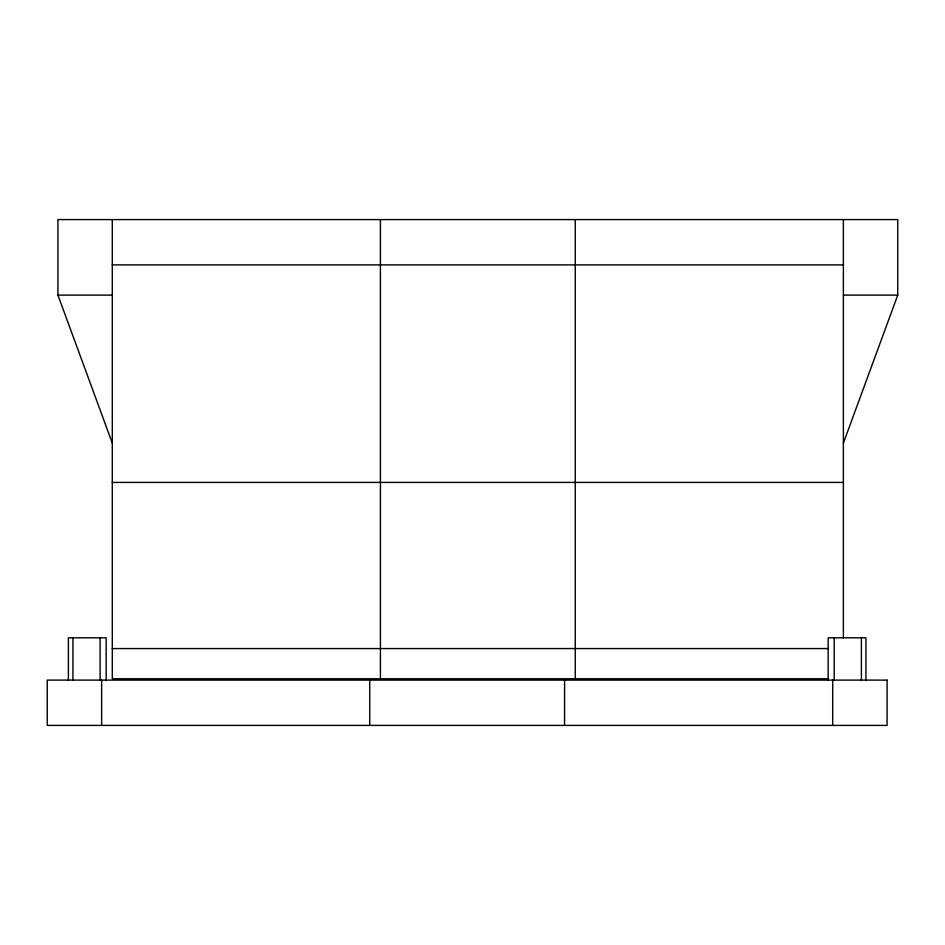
<?xml version="1.0" encoding="UTF-8"?>
<svg xmlns="http://www.w3.org/2000/svg" width="945" height="945" viewBox="0 0 945 945"><rect width="100%" height="100%" fill="white"/><g stroke="black" fill="none" stroke-linecap="round" stroke-linejoin="round"><path stroke-width="1.42" d="M843.377 443.134L897.75 295.112L897.75 219.583L57.928 219.583L57.928 295.112L112.301 443.134M112.301 264.895L843.377 264.895M57.928 295.112L112.301 295.112M843.377 295.112L897.75 295.112M112.301 482.411L843.377 482.411M112.301 648.565L828.269 648.565M828.269 678.77L112.301 678.77L112.301 219.583M865.927 680.105L865.927 637.804L828.163 637.804L828.163 680.105M861.391 637.804L861.391 680.105M843.377 219.583L843.377 638.17M834.211 637.804L834.211 680.105M832.699 680.105L832.699 725.417M575.257 219.583L575.257 678.77M564.578 680.105L564.578 725.417M380.422 219.583L380.422 678.77M369.743 680.105L369.743 725.417M106.159 680.105L106.159 637.804L68.394 637.804L68.394 680.105M101.623 680.105L101.623 725.417M100.111 637.804L100.111 680.105M72.93 637.804L72.93 680.105M887.072 680.105L47.25 680.105L47.25 725.417L887.072 725.417L887.072 680.105"/></g></svg>
